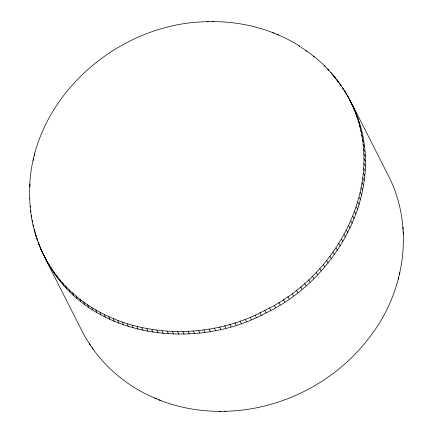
<?xml version="1.0" encoding="UTF-8"?>
<svg xmlns="http://www.w3.org/2000/svg" width="433" height="433" viewBox="0 0 433 433"><rect width="100%" height="100%" fill="white"/><g stroke="black" fill="none" stroke-linecap="round" stroke-linejoin="round"><path stroke-width="0.65" d="M156.237 398.712C124.655 385.873 97.723 361.701 82.162 331.305L44.983 258.03L41.005 249.522L38.418 242.789C72.089 331.954 187.17 352.733 264.801 310.385C344.581 272.297 395.042 166.84 342.319 87.444L346.259 93.496L350.838 101.695L388.017 174.97C414.993 226.594 404.963 292.199 369.517 337.28C335.781 382.15 280.86 410.219 224.738 411.29M44.144 255.627C82.205 336.988 192.485 353.084 266.079 312.897C341.745 276.817 393.175 178.012 349.399 99.595M29.893 186.845L30.115 183.825M208.262 21.71C115.124 22.316 25.46 102.913 29.671 198.92M33.141 160.562L33.628 158.57M34.299 155.783L34.781 153.839M398.219 279.161L398.701 277.217M399.372 274.43L399.859 272.438M212.127 21.666C243.005 21.39 273.997 29.861 300.139 46.369M154.348 397.932C175.251 407.042 198.092 411.496 220.873 411.334M207.055 21.731L213.404 21.65M219.596 411.35L225.945 411.269M272.249 32.453L274.089 33.211M276.763 34.288L278.652 35.068M158.911 399.789L160.751 400.547M298.781 45.914L299.809 46.553M300.843 47.186C316.691 57.075 330.574 70.178 341.09 85.637L336.879 79.786M332.29 74.557L338.292 81.842M344.825 91.412L346.259 93.496M333.946 76.1L335.358 78.151M347.185 95.466L348.625 97.555M330.882 72.511L331.938 74.043M89.252 343.477L90.681 345.556M91.91 347.363L93.333 349.431M327.684 69.026L328.734 70.557M351.461 103.806L352.906 105.912M324.36 65.648L325.053 66.666M353.371 108.088L354.816 110.198M339.667 83.569L343.748 89.523M355.125 112.439L356.575 114.561M356.722 116.85L358.178 118.983M358.161 121.327L359.623 123.465M313.638 56.198L314.32 57.205M359.444 125.857L360.905 128.006M360.565 130.441L362.026 132.595M305.909 50.488L306.586 51.489M361.523 135.069L362.989 137.234M362.318 139.735L363.785 141.91M362.951 144.443L364.418 146.63M363.422 149.185L364.889 151.377M363.725 153.953L365.192 156.156M363.866 158.743L365.333 160.957M363.839 163.555L365.306 165.774M363.65 168.377L365.116 170.607M363.292 173.211L364.765 175.452M362.773 178.05L364.24 180.301M362.091 182.883L363.558 185.145M361.246 187.716L362.708 189.99M360.24 192.539L361.701 194.818M359.065 197.345L360.527 199.635M357.739 202.135L359.195 204.43M356.251 206.898L357.701 209.204M354.605 211.629L356.056 213.951M352.803 216.332L354.248 218.66M350.844 220.992L352.289 223.331M348.738 225.615L350.178 227.958M346.481 230.188L347.916 232.543M344.073 234.708L345.502 237.073M341.523 239.173L342.947 241.544M338.828 243.579L340.246 245.955M335.992 247.914L337.41 250.301M333.02 252.185L334.433 254.582M329.919 256.379L331.321 258.782M326.677 260.498L328.073 262.907M323.316 264.531L324.701 266.955M319.825 268.482L321.205 270.912M316.209 272.346L317.589 274.782M312.48 276.108L313.849 278.554M308.637 279.783L310.001 282.229M304.686 283.35L306.034 285.807M300.621 286.814L301.969 289.276M296.459 290.17L297.796 292.643M292.199 293.417L293.525 295.896M287.842 296.545L289.163 299.03M283.393 299.56L284.708 302.05M278.863 302.456L280.167 304.951M274.251 305.227L275.545 307.728M269.564 307.868L270.847 310.374M264.801 310.385L266.079 312.897M259.973 312.772L261.24 315.289M255.086 315.024L256.341 317.546M250.139 317.14L251.384 319.662M245.138 319.116L246.372 321.643M240.088 320.956L241.316 323.489M235 322.655L236.212 325.188M229.869 324.209L231.076 326.747M224.711 325.616L225.907 328.16M219.52 326.883L220.706 329.426M214.308 327.998L215.482 330.541M209.079 328.966L210.243 331.51M203.84 329.784L204.993 332.333M198.59 330.449L199.737 332.999M193.34 330.969L194.477 333.518M188.095 331.337L189.221 333.886M182.856 331.548L183.971 334.103M177.633 331.613L178.737 334.162M172.431 331.521L173.525 334.07M167.252 331.277L168.334 333.832M162.099 330.888L163.171 333.437M156.979 330.341L158.045 332.89M151.902 329.648L152.957 332.192M146.868 328.804L147.913 331.348M141.883 327.808L142.917 330.352M136.952 326.666L137.975 329.204M132.081 325.372L133.093 327.916M127.275 323.938L128.276 326.477M122.534 322.358L123.529 324.891M117.868 320.637L118.853 323.164M113.278 318.775L114.258 321.297M108.775 316.767L109.744 319.294M104.358 314.629L105.316 317.145M100.028 312.35L100.981 314.867M95.796 309.941L96.743 312.453M91.666 307.403L92.602 309.909M87.634 304.735L88.565 307.235M83.715 301.942L84.635 304.437M79.905 299.03L80.819 301.514M76.213 295.993L77.117 298.472M72.636 292.838L73.534 295.317M39.251 245.165L36.821 238.372L37.649 240.743C32.751 227.13 30.045 212.738 29.731 198.276M69.183 289.574L70.076 292.042M65.859 286.197L66.742 288.659M62.661 282.717L63.537 285.168M59.597 279.128L60.468 281.574M56.663 275.437L57.529 277.883M53.876 271.653L54.737 274.089M30.121 206.043L30.526 207.196M51.224 267.778L52.079 270.203M30.591 210.779L30.997 211.937M48.718 263.811L49.568 266.23M31.225 215.488L31.836 217.231M46.358 259.762L47.202 262.171M32.02 220.159L32.632 221.907M32.978 224.787L33.595 226.546M42.082 251.421L42.921 253.814M34.099 229.366L36.204 236.256L35.382 233.896M40.172 247.14L41.005 249.522M34.283 229.095L34.921 231.72M402.879 226.957L403.026 229.338M403.183 231.725L403.329 234.08"/></g></svg>
